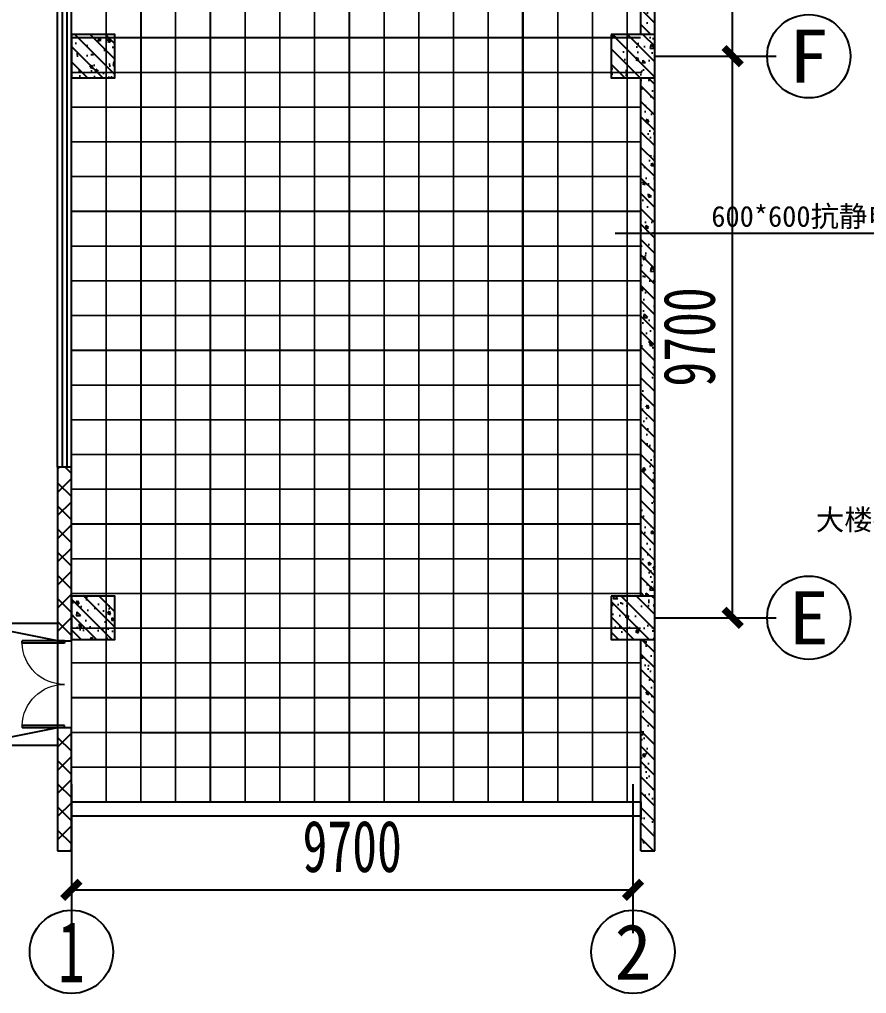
# Model space of a CAD drawing. Header units: millimetres. Extents: x -633009578 to 5705885, y -633235091 to 2571734.
# Drawn here: x 2506422 to 2521052, y 2116446 to 2133270 of the extents above; entities that cross this region are included whole.
import ezdxf
from ezdxf.enums import TextEntityAlignment as Align

# ---------------------------------------------------------------- set-up
doc = ezdxf.new("R2010")
doc.units = ezdxf.units.MM
doc.header["$LTSCALE"] = 1000
doc.header["$MEASUREMENT"] = 0
doc.linetypes.add('__DASH', pattern=[0.35, 0.25, -0.1])
doc.layers.get('0').update_dxf_attribs({"color": 9})
for name, color, linetype in [('A-COLUM(柱)', 255, 'Continuous'), ('A-DOOR(门）', 4, 'Continuous'), ('A-HATH(填充)', 8, 'Continuous'), ('A-STAR(楼梯)', 51, 'Continuous'), ('A-WA-J(剪力墙)', 254, 'Continuous'), ('A-WALL(墙)', 255, 'Continuous'), ('AXIS_TEXT', 7, 'Continuous'), ('C-AXIS(轴号)', 3, 'Continuous'), ('EQUIP', 3, 'Continuous'), ('WALL', 9, 'Continuous')]:
    doc.layers.add(name, color=color, linetype=linetype)
doc.styles.add('-宋体', font='simhei.ttf', dxfattribs={"width": 0.8})
doc.styles.add('_TCH_AXIS', font='simhei.ttf', dxfattribs={"bigfont": 'GBCBIG'})
doc.styles.add('_TCH_DIM_T3', font='simhei.ttf', dxfattribs={"width": 0.707, "bigfont": 'GBCBIG'})
doc.styles.add('COMPLEX', font='simhei.ttf')
doc.dimstyles.new('_TCH_ARCH&&300', dxfattribs={"dimtxt": 892.5, "dimasz": 300, "dimexe": 750, "dimexo": 900, "dimgap": 300, "dimtad": 1, "dimdec": 0, "dimzin": 0, "dimdsep": 46, "dimtxsty": '_TCH_DIM_T3', "dimblk": 'ARCHTICK', "dimcen": 0.09, "dimclrt": 7, "dimazin": 2, "dimtfac": 1, "dimtdec": 0, "dimtix": 1, "dimtmove": 2, "dimatfit": 3, "dimfxl": 1, "dimtolj": 1, "dimtzin": 0, "dimarcsym": 0})
pattern_1 = [(315, (-1098241.098288359, -1657218.591094821), (132.5825214724777, 132.5825214724776), []), (320, (-1098241.098288359, -1657218.591094821), (-47.06410123694653, -537.9451369505651), [56.25, -618.75]), (265, (-1098241.098288359, -1657218.591094821), (564.1441002750089, 104.0635002097499), [45, -495]), (10.45139999999999, (-1098245.020293359, -1657263.419854821), (517.079656545715, -433.8820362855164), [47.8051425, -525.856584]), (316.1842, (-1098091.098288359, -1657218.591094821), (-124.1392607467639, -800.4307864692332), [84.375, -928.125]), (6.635599999999986, (-1098101.443268609, -1657285.293653572), (730.5884031753312, -700.9970291615274), [71.707716, -788.78475]), (261.1842, (-1098091.098288359, -1657218.591094821), (730.588950693994, -700.9964588502198), [67.5, -742.5]), (291, (-1098128.598288359, -1657293.591094821), (-301.9641679990041, -447.6802890888463), [56.25, -618.75]), (236, (-1098128.598288359, -1657293.591094821), (543.8625337851396, -182.4864989411868), [44.99999999999999, -494.9999999999999]), (341.4514, (-1098153.761992859, -1657330.897769572), (241.8978725324643, -630.1669714361175), [47.8051425, -525.856584]), (307.5, (-1098241.098288359, -1657218.591094821), (249.6703903734836, -9.119891487967951), [0, -488.9999999999999, 0, -502.5, 0, -496.875]), (277.5, (-1098241.098288359, -1657218.591094821), (295.8087839117703, -197.3021530816116), [0, -286.5, 0, -477.75, 0, -189.375]), (237.5, (-1098241.098288359, -1657051.341094821), (-16.91615380078498, -400.3668271293068), [0, -187.5, 0, -585, 0, -776.25]), (227.5, (-1098241.098288359, -1656976.341094821), (75.07873674923819, -437.3896270067897), [0, -243.75, 0, -388.5, 0, -551.25])]
pattern_2 = [(45, (-1098041.098288359, -1657218.591094821), (-200.0002033111466, 200.0002033111467), []), (135, (-1098041.098288359, -1657218.591094821), (-200.0002033111467, -200.0002033111466), [])]

# ---------------------------------------------------------------- blocks, each defined once
blk = doc.blocks.new('_ArchTick')
at = {"color": 0, "linetype": 'ByBlock', "const_width": 0.4}
blk.add_lwpolyline([(-0.5, -0.5), (0.5, 0.5)], dxfattribs=at)
blk = doc.blocks.new('*D374')
at = {"layer": 'C-AXIS(轴号)', "color": 0, "lineweight": -2, "transparency": 16777216}
for p, q in [((9339.00264189113, -19800.00000000815), (11421.60214259569, -19800.00000000815)), ((10671.60214259569, -29500.00000000815), (10671.60214259569, -19800.00000000815)), ((9339.00264189113, -29500.00000000815), (11421.60214259569, -29500.00000000815))]:
    blk.add_line(p, q, dxfattribs=at)
at = {"layer": 'Defpoints', "color": 0, "transparency": 16777216}
for p in [(8439.00264189113, -19800.00000000815), (10671.60214259569, -19800.00000000815), (8439.00264189113, -29500.00000000815)]:
    blk.add_point(p, dxfattribs=at)
at = {"layer": 'C-AXIS(轴号)', "color": 0, "linetype": 'ByBlock', "lineweight": -2, "transparency": 16777216, "xscale": 300, "yscale": 300, "zscale": 300}
for p, rotation in [((10671.60214259569, -19800.00000000815), 90), ((10671.60214259569, -29500.00000000815), 270)]:
    blk.add_blockref('_ArchTick', p, dxfattribs=dict(at, rotation=rotation))
at = {"layer": 'C-AXIS(轴号)', "color": 7, "transparency": 16777216, "insert": (9925.352142595686, -24650.00000000815), "char_height": 892.5, "attachment_point": 5, "rotation": 90, "style": '_TCH_DIM_T3'}
blk.add_mtext('\\A1;9700', dxfattribs=at)
blk = doc.blocks.new('*D375')
at = {"layer": 'C-AXIS(轴号)', "color": 0, "lineweight": -2, "transparency": 16777216}
for p, q in [((9339.00264189113, -10100.00000000815), (11421.60214259569, -10100.00000000815)), ((10671.60214259569, -19800.00000000815), (10671.60214259569, -10100.00000000815)), ((9339.00264189113, -19800.00000000815), (11421.60214259569, -19800.00000000815))]:
    blk.add_line(p, q, dxfattribs=at)
at = {"layer": 'Defpoints', "color": 0, "transparency": 16777216}
for p in [(8439.00264189113, -10100.00000000815), (10671.60214259569, -10100.00000000815), (8439.00264189113, -19800.00000000815)]:
    blk.add_point(p, dxfattribs=at)
at = {"layer": 'C-AXIS(轴号)', "color": 0, "linetype": 'ByBlock', "lineweight": -2, "transparency": 16777216, "xscale": 300, "yscale": 300, "zscale": 300}
for p, rotation in [((10671.60214259569, -10100.00000000815), 90), ((10671.60214259569, -19800.00000000815), 270)]:
    blk.add_blockref('_ArchTick', p, dxfattribs=dict(at, rotation=rotation))
at = {"layer": 'C-AXIS(轴号)', "color": 7, "transparency": 16777216, "insert": (9925.352142595686, -14950.00000000815), "char_height": 892.5, "attachment_point": 5, "rotation": 90, "style": '_TCH_DIM_T3'}
blk.add_mtext('\\A1;9700', dxfattribs=at)
blk = doc.blocks.new('*D377')
at = {"layer": 'C-AXIS(轴号)', "color": 0, "lineweight": -2, "transparency": 16777216}
for p, q in [((-750.0000000018626, -33259.01896482729), (-750.0000000018626, -34948.50481059146)), ((8949.999999998137, -33259.01896482729), (8949.999999998137, -34948.50481059146)), ((-750.0000000018626, -34198.50481059146), (8949.999999998137, -34198.50481059146))]:
    blk.add_line(p, q, dxfattribs=at)
at = {"layer": 'Defpoints', "color": 0, "transparency": 16777216}
for p in [(-750.0000000018626, -32359.01896482729), (8949.999999998137, -32359.01896482729), (8949.999999998137, -34198.50481059146)]:
    blk.add_point(p, dxfattribs=at)
at = {"layer": 'C-AXIS(轴号)', "color": 0, "linetype": 'ByBlock', "lineweight": -2, "transparency": 16777216, "xscale": 300, "yscale": 300, "zscale": 300, "rotation": 180}
blk.add_blockref('_ArchTick', (-750.0000000018626, -34198.50481059146), dxfattribs=at)
at = {"layer": 'C-AXIS(轴号)', "color": 0, "linetype": 'ByBlock', "lineweight": -2, "transparency": 16777216, "xscale": 300, "yscale": 300, "zscale": 300}
blk.add_blockref('_ArchTick', (8949.999999998137, -34198.50481059146), dxfattribs=at)
at = {"layer": 'C-AXIS(轴号)', "color": 7, "transparency": 16777216, "insert": (4099.999999998137, -33452.25481059146), "char_height": 892.5, "attachment_point": 5, "style": '_TCH_DIM_T3'}
blk.add_mtext('\\A1;9700', dxfattribs=at)
blk = doc.blocks.new('_AXISO')
blk.add_circle((0, 0), 0.5)
at = {"layer": 'AXIS_TEXT', "style": 'COMPLEX', "width": 1.041666666666667}
blk.add_attdef('A', text='', height=0.56, dxfattribs=at).set_placement((-0.25, -0.28), (0.25, -0.28), align=Align.FIT)
blk = doc.blocks.new('_FZH')
h = blk.add_hatch()
h.set_pattern_fill('钢筋混凝土', color=256, scale=0.1, style=0)
h.set_pattern_definition([(45, (0, 0), (-0.1767766952966369, 0.1767766952966369), []), (50, (0, 0), (0.7172601826007535, -0.06275213498259512), [0.07500000000000001, -0.8250000000000001]), (355, (0, 0), (-0.138751333613, 0.7521921337000119), [0.06, -0.66]), (100.4514, (0.05977168000000001, -0.00522934), (0.5785093817140216, 0.6894395420609536), [0.06374019, -0.701142112]), (46.1842, (0, 0.2), (1.067241048625645, -0.1655190143290181), [0.1125, -1.2375]), (96.6356, (0.088936745, 0.186206693), (0.9346627055487033, 0.9741178709004418), [0.095610288, -1.051713]), (351.1842, (0, 0.2), (0.9346619451336272, 0.9741186009253247), [0.09000000000000001, -0.9900000000000001]), (21, (0.1, 0.15), (0.5969070521184617, -0.4026188906653388), [0.07500000000000001, -0.8250000000000001]), (326, (0.1, 0.15), (0.2433153319215824, 0.7251500450468529), [0.06, -0.66]), (71.4514, (0.149742233, 0.116448394), (0.84022262858149, 0.3225304967099524), [0.06374019, -0.701142112]), (37.50000000000001, (0, 0), (0.01215985531729062, 0.3328938538313115), [0, -0.652, 0, -0.67, 0, -0.6625000000000001]), (7.499999999999999, (0, 0), (0.2630695374421486, 0.3944117118823603), [0, -0.382, 0, -0.637, 0, -0.2525]), (-32.5, (-0.223, 0), (0.533822436172409, -0.02255487173437976), [0, -0.25, 0, -0.78, 0, -1.035]), (-42.5, (-0.323, 0), (0.5831861693423862, 0.1001049823323177), [0, -0.325, 0, -0.518, 0, -0.735])])
h.paths.add_polyline_path([(-0.5, -0.5), (0.5, -0.5), (0.5, 0.5), (-0.5, 0.5)])
blk.add_lwpolyline([(-0.5, -0.5), (0.5, -0.5), (0.5, 0.5), (-0.5, 0.5)], close=True)
blk = doc.blocks.new('$DorLib2D$00000002')
for p, q in [((-0.5, -5.684341886080802e-17), (-0.5000000000000007, 0.4875)), ((-0.4750000000000007, 0.4875), (-0.5000000000000007, 0.4875)), ((-0.475, -2.842170943040401e-17), (-0.4750000000000007, 0.4875)), ((0.475, -2.842170943040401e-17), (0.4750000000000007, 0.4875)), ((0.4750000000000007, 0.4875), (0.5000000000000007, 0.4875)), ((0.5, -5.684341886080802e-17), (0.5000000000000007, 0.4875)), ((-0.5, -5.684341886080802e-17), (-0.475, -2.842170943040401e-17)), ((0.5, -5.684341886080802e-17), (0.475, -2.842170943040401e-17))]:
    blk.add_line(p, q)
at = {"lineweight": 13}
for centre, start, end in [((-0.4875, -4.263256414560601e-17), 0, 88.53071641864632), ((0.4875, -4.263256414560601e-17), 91.4692835813537, 180)]:
    blk.add_arc(centre, 0.4875, start, end, dxfattribs=at)
blk = doc.blocks.new('G$C6486C7B8')
h = blk.add_hatch()
h.set_pattern_fill('钢筋混凝土', color=256, scale=75, angle=270, style=0)
h.set_pattern_definition(pattern_1)
h.paths.add_polyline_path([(9325, -10474.99999999977), (9085, -10474.99999999977), (9085, -19424.99999999977), (9325, -19424.99999999977)])
h = blk.add_hatch()
h.set_pattern_fill('钢筋混凝土', color=256, scale=75, angle=270, style=0)
h.set_pattern_definition(pattern_1)
h.paths.add_polyline_path([(9325, -20174.99999999977), (9085, -20174.99999999977), (9085, -29124.99999999977), (9325, -29124.99999999977)])
h = blk.add_hatch()
h.set_pattern_fill('钢筋混凝土', color=256, scale=75, angle=270, style=0)
h.set_pattern_definition(pattern_1)
h.paths.add_polyline_path([(9085, -29874.99999999977), (9085, -33524.08343586605), (9325, -33524.08343586605), (9325, -29875.00000009499)])
at = {"layer": 'A-HATH(填充)'}
h = blk.add_hatch(dxfattribs=at)
h.set_pattern_fill('多孔材料', color=256, scale=100, style=0)
h.set_pattern_definition(pattern_2)
h.paths.add_polyline_path([(-989.9999999981374, -26900.00000112248), (-989.9999999981374, -29899.99999985076), (-749.9999999981374, -29899.99999985076), (-749.9999999981374, -26900.00000112248)])
h = blk.add_hatch(dxfattribs=at)
h.set_pattern_fill('多孔材料', color=256, scale=100, style=0)
h.set_pattern_definition(pattern_2)
h.paths.add_polyline_path([(-989.9999999981374, -31399.99999985076), (-989.9999999981374, -33524.08343586628), (-749.9999999981374, -33524.08343586628), (-749.9999999981374, -31399.99999985076)])
at = {"color": 0, "extrusion": (0, 0, -1)}
for p, q in [((-990, -26900.00000116765), (-990, -4900.000001167646)), ((-910, -4900.000001167646), (-910, -26900.00000116765)), ((-830, -4900.000001167646), (-830, -26900.00000116765)), ((-750, -26900.00000116765), (-750, -4900.000001167646)), ((-750, -26900.00000116765), (-990, -26900.00000116765))]:
    blk.add_line(p, q, dxfattribs=at)
at = {"layer": 'A-DOOR(门）'}
blk.add_line((-990, -29899.99999998719), (-990, -31399.99999998719), dxfattribs=at)
at = {"layer": 'A-STAR(楼梯)'}
for points in [[(-989.9999999934807, -29599.99999999139), (-2489.999999993481, -29599.99999999139), (-2489.999999993481, -31699.99999983679), (-990, -31699.99999983679)], [(-990.0000000009313, -29899.99999994365), (-2490.000000004657, -29600.00049407291)], [(-990.0000000009313, -31399.99999988452), (-2490.000000004657, -31699.99950575526)]]:
    blk.add_lwpolyline(points, dxfattribs=at)
at = {"layer": 'A-WA-J(剪力墙)'}
for p, q in [((9084.999999988824, -19425.00000009476), (9084.999999986961, -10475.00000009476)), ((9324.999999988824, -19425.00000009476), (9324.999999984168, -10475.00000009476)), ((9085.000000008382, -29125.00000009476), (9084.999999997672, -20174.99999976926)), ((9325.000000008382, -29125.00000009476), (9325.000000010245, -20174.99999976926)), ((9085.000000000466, -33524.08343586605), (9085.000000004657, -29875.00000009499)), ((9325.000000003725, -33524.08343586605), (9325.000000011176, -29875.00000009499))]:
    blk.add_line(p, q, dxfattribs=at)
at = {"layer": 'A-WALL(墙)'}
for p, q in [((-749.9999999618158, -32679.99999980978), (9085.000000000931, -32679.99999980954)), ((-749.9999999618158, -32679.99999980978), (-749.9999999618158, -32919.99999980978)), ((9085.000000000931, -32679.99999980954), (9085.000000000931, -32919.99999980954)), ((-749.9999999618158, -32919.99999980978), (9085.000000000931, -32919.99999980954)), ((-989.9999999981374, -33524.08343586628), (-750.0000000018626, -33524.08343586628)), ((9085.000000000466, -33524.08343586605), (9325.000000003725, -33524.08343586605))]:
    blk.add_line(p, q, dxfattribs=at)
at = {"layer": 'C-AXIS(轴号)'}
for p, q in [((9332.042442172951, -19800.00000000815), (11267.14854629077, -19800.00000000815)), ((9332.042442172951, -29500.00000000815), (11267.14854629077, -29500.00000000815)), ((-750.0000000018626, -32374.23531192541), (-750.0000000018626, -34549.73083964526)), ((8949.999999998137, -32374.23531192541), (8949.999999998137, -34549.73083964526))]:
    blk.add_line(p, q, dxfattribs=at)
at = {"layer": 'WALL'}
for p, q in [((-989.9999999981374, -26900.00000112248), (-989.9999999981374, -29899.99999985076)), ((-749.9999999981374, -26900.00000112248), (-989.9999999981374, -26900.00000112248)), ((-749.9999999981374, -29899.99999985076), (-749.9999999981374, -26900.00000112248)), ((-989.9999999981374, -29899.99999985076), (-749.9999999981374, -29899.99999985076)), ((-989.9999999981374, -31399.99999985076), (-989.9999999981374, -33524.08343586628)), ((-749.9999999981374, -31399.99999985076), (-989.9999999981374, -31399.99999985076)), ((-749.9999999981374, -33524.08343586628), (-749.9999999981374, -31399.99999985076))]:
    blk.add_line(p, q, dxfattribs=at)
at = {"layer": 'A-COLUM(柱)', "xscale": 750, "yscale": 750, "zscale": 750, "rotation": 270}
for p in [(-375, -19800), (8950, -19800), (-375, -29500), (8950, -29500)]:
    blk.add_blockref('_FZH', p, dxfattribs=at)
at = {"layer": 'A-DOOR(门）', "xscale": -1500, "yscale": 1500, "zscale": 1500, "rotation": 89.99999999999997}
blk.add_blockref('$DorLib2D$00000002', (-870, -30649.99999998719), dxfattribs=at)
at = {"layer": 'C-AXIS(轴号)'}
ref = blk.add_blockref('_AXISO', (11987.14854629077, -19800.00000000815), dxfattribs=dict(at, xscale=1440, yscale=1440, zscale=1440))
ref.add_attrib('A', 'F', dxfattribs={"layer": 'AXIS_TEXT', "height": 916.3373414774384, "style": '_TCH_AXIS'}).set_placement((11638.06765429936, -20258.16867074687), (12336.22943828218, -20258.16867074687), align=Align.FIT)
ref = blk.add_blockref('_AXISO', (11987.14854629077, -29500.00000000815), dxfattribs=dict(at, xscale=1440, yscale=1440, zscale=1440))
ref.add_attrib('A', 'E', dxfattribs={"layer": 'AXIS_TEXT', "height": 916.3373414774384, "style": '_TCH_AXIS'}).set_placement((11638.06765429936, -29958.16867074687), (12336.22943828218, -29958.16867074687), align=Align.FIT)
ref = blk.add_blockref('_AXISO', (-750.0000000018626, -35269.73083964526), dxfattribs=dict(at, xscale=1440, yscale=1440, zscale=1440))
ref.add_attrib('A', '1', dxfattribs={"layer": 'AXIS_TEXT', "height": 1058.855074580803, "style": '_TCH_AXIS'}).set_placement((-976.8975159834138, -35799.15837693564), (-523.1024840203114, -35799.15837693564), align=Align.FIT)
ref = blk.add_blockref('_AXISO', (8949.999999998137, -35269.73083964526), dxfattribs=dict(at, xscale=1440, yscale=1440, zscale=1440))
ref.add_attrib('A', '2', dxfattribs={"layer": 'AXIS_TEXT', "height": 958.521939077196, "style": '_TCH_AXIS'}).set_placement((8630.49268697258, -35748.99180918387), (9269.507313023694, -35748.99180918387), align=Align.FIT)
for p1, p2, distance, picture, middle in [((8439.00264189113, -19800.00000000815), (8439.00264189113, -10100.00000000815), -2232.5995007045603, '*D375', (9925.352142595686, -14950.00000000815)), ((8439.00264189113, -29500.00000000815), (8439.00264189113, -19800.00000000815), -2232.5995007045603, '*D374', (9925.352142595686, -24650.00000000815)), ((-750.0000000018626, -32359.01896482729), (8949.999999998137, -32359.01896482729), -1839.485845764171, '*D377', (4099.999999998137, -33452.25481059146))]:
    dim = blk.add_aligned_dim(p1=p1, p2=p2, distance=distance, dimstyle='_TCH_ARCH&&300', dxfattribs=at)
    dim.commit()
    dim.dimension.update_dxf_attribs({"geometry": picture, "text_midpoint": middle})

msp = doc.modelspace()

# ---------------------------------------------------------------- linework, layer by layer
at = {"linetype": '__DASH', "const_width": 30}
for points in [[(2508518.457152187, 2151915.925220628), (2508518.457152226, 2119755.925220827)], [(2509118.457152217, 2151915.925220628), (2509118.457152256, 2119755.925220828)], [(2509718.457152247, 2151915.925220628), (2509718.457152286, 2119755.925220828)], [(2510318.457152278, 2151915.925220628), (2510318.457152316, 2119755.925220829)], [(2510918.457152308, 2151915.925220628), (2510918.457152347, 2119755.925220829)], [(2511518.457152338, 2151915.925220628), (2511518.457152377, 2119755.92522083)], [(2512118.457152369, 2151915.925220628), (2512118.457152407, 2119755.925220831)], [(2512718.457152399, 2151915.925220628), (2512718.457152437, 2119755.925220831)], [(2513318.457152429, 2151915.925220628), (2513318.457152468, 2119755.925220832)], [(2513918.457152459, 2151915.925220628), (2513918.457152498, 2119755.925220833)], [(2514518.45715249, 2151915.925220628), (2514518.457152528, 2119755.925220834)], [(2515118.45715252, 2151915.925220628), (2515118.457152558, 2119755.925220835)], [(2515718.45715255, 2151915.925220628), (2515718.457152589, 2119755.925220835)], [(2516318.45715258, 2151915.925220628), (2516318.457152619, 2119755.925220836)], [(2507318.457152157, 2151685.925220636), (2507318.457152195, 2119755.925220826)], [(2507918.457152157, 2151685.925220636), (2507918.457152195, 2119755.925220826)], [(2516918.457152611, 2151685.925220646), (2516918.457152649, 2119755.925220837)], [(2507318.457152173, 2132955.925220819), (2517153.457152173, 2132955.925220808)], [(2507318.457152173, 2132355.925220819), (2517153.457152172, 2132355.925220808)], [(2507318.457152172, 2131755.925220819), (2517153.457152172, 2131755.925220808)], [(2507318.457152172, 2131155.925220819), (2517153.457152171, 2131155.925220808)], [(2507318.457152171, 2130555.925220826), (2517153.45715217, 2130555.925220815)], [(2507318.45715217, 2129955.925220826), (2517153.45715217, 2129955.925220815)], [(2507318.457152169, 2129355.925220826), (2517153.457152169, 2129355.925220815)], [(2507318.457152169, 2128755.925220826), (2517153.457152168, 2128755.925220815)], [(2507318.457152168, 2128155.925220826), (2517153.457152167, 2128155.925220815)], [(2507318.457152167, 2127555.925220826), (2517153.457152167, 2127555.925220815)], [(2507318.457152166, 2126955.925220826), (2517153.457152166, 2126955.925220815)], [(2507318.457152166, 2126355.925220826), (2517153.457152165, 2126355.925220815)], [(2507318.457152165, 2125755.925220826), (2517153.457152165, 2125755.925220815)], [(2507318.457152165, 2125155.925220826), (2517153.457152164, 2125155.925220815)], [(2507318.457152164, 2124555.925220826), (2517153.457152163, 2124555.925220815)], [(2507318.457152163, 2123955.925220826), (2517153.457152163, 2123955.925220815)], [(2507318.457152162, 2123355.925220826), (2517153.457152162, 2123355.925220815)], [(2507318.457152162, 2122755.925220826), (2517153.457152161, 2122755.925220815)], [(2507318.457152161, 2122155.925220826), (2517153.45715216, 2122155.925220815)], [(2507318.45715216, 2121555.925220826), (2517153.45715216, 2121555.925220815)], [(2507318.457152159, 2120955.925220826), (2517153.457152159, 2120955.925220815)], [(2507318.457152159, 2120355.925220826), (2517153.457152158, 2120355.925220815)], [(2507318.457152159, 2119755.925220826), (2517153.457152158, 2119755.925220815)]]:
    msp.add_lwpolyline(points, dxfattribs=at)
msp.add_lwpolyline([(2515118.457152522, 2150355.92522081), (2508518.457152224, 2150355.92522081), (2508518.457152224, 2120955.925220825), (2515118.457152522, 2120955.925220825)], close=True)
at = {"layer": 'EQUIP', "color": 3}
msp.add_lwpolyline([(2516710.721541927, 2129581.542555438), (2523751.047076726, 2129581.542555438)], dxfattribs=at)

# ---------------------------------------------------------------- block references
msp.add_blockref('G$C6486C7B8', (2508068.457152157, 2152435.925220636))

# ---------------------------------------------------------------- texts
at = {"layer": 'EQUIP', "color": 3, "style": '-宋体'}
for s, p in [('600*600抗静电活动地板', (2518371.079029309, 2129690.044835928)), ('大楼接地体', (2520176.666653363, 2124448.923531224))]:
    msp.add_text(s, height=360, dxfattribs=at).set_placement(p)

doc.saveas('drawing.dxf')
